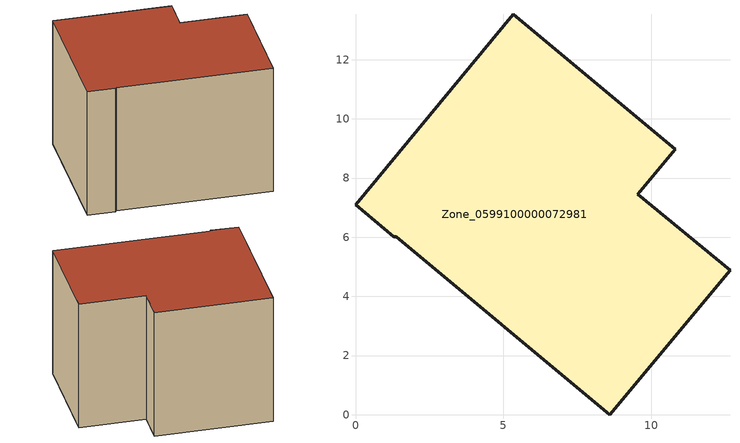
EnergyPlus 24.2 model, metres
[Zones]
Zone_0599100000072981
 floor ground (C_G): 0,7.1 5.34,13.54 10.81,8.98 9.54,7.46 12.66,4.88 8.6,0 1.37,6.02 1.3,6.01 z0
 wall outside (C_F): 5.34,13.54 0,7.1 1.3,6.01 1.37,6.02 8.6,0 12.66,4.88 9.54,7.46 10.81,8.98 5.34,13.54 z0:8.35
 roof outside (C_R): 10.81,8.98 5.34,13.54 0,7.1 1.3,6.01 1.37,6.02 8.6,0 12.66,4.88 9.54,7.46 z8.35
[BUILDING]
Pand.0599100000072981: North Axis=0; Terrain=City; Loads Convergence Tolerance Value=0.04; Temperature Convergence Tolerance Value=0.4; Solar Distribution=FullExterior; Maximum Number of Warmup Days=25; Minimum Number of Warmup Days=1
[Site:Location]
Rotterdam.The.Hague.AP_ZH_NLD Design_Conditions: Latitude=51.96; Longitude=4.45; Time Zone=1; Elevation=-4.5
[SITE:GROUNDTEMPERATURE:BUILDINGSURFACE]
18, 18, 18, 18, 18, 18, 18, 18, 18, 18, 18, 18
[MATERIAL] Thermal Absorptance=0.9; Solar Absorptance=0.7; Visible Absorptance=0.7
Name | Roughness | Thickness | Conductivity | Density | Specific Heat
G.TC.1946-1964 | MediumSmooth | 0.15 | 1 | 540 | 1210
F.TC.1946-1964 | Rough | 0.3 | 0.857143 | 1920 | 840
R.TC.1946-1964 | MediumRough | 0.2 | 0.235294 | 1500 | 1000
[CONSTRUCTION]
C_G: G.TC.1946-1964
C_F: F.TC.1946-1964
C_R: R.TC.1946-1964
[ZONE]
Zone_0599100000072981: Type=1; Multiplier=1; Ceiling Height=Autocalculate; Volume=Autocalculate; Floor Area=autocalculate; Part of Total Floor Area=Yes
[ZONEINFILTRATION:DESIGNFLOWRATE]
Infil_Zone_0599100000072981: Zone or ZoneList or Space or SpaceList=Zone_0599100000072981; Schedule=AlwaysOn; Design Flow Rate Calculation Method=Flow/Area; Flow Rate per Floor Area=0.003; Constant Term Coefficient=1; Temperature Term Coefficient=0; Velocity Term Coefficient=0; Velocity Squared Term Coefficient=0
[HVACTEMPLATE:ZONE:IDEALLOADSAIRSYSTEM]
Zone_0599100000072981: Maximum Heating Supply Air Temperature=50; Minimum Cooling Supply Air Temperature=13; Maximum Heating Supply Air Humidity Ratio=0.0156; Minimum Cooling Supply Air Humidity Ratio=0.0077; Heating Limit=NoLimit; Cooling Limit=NoLimit; Dehumidification Control Type=ConstantSensibleHeatRatio; Cooling Sensible Heat Ratio=0.7; Dehumidification Setpoint=60; Humidification Control Type=None; Humidification Setpoint=30; Outdoor Air Method=None; Outdoor Air Flow Rate per Person=0.00944; Outdoor Air Flow Rate per Zone Floor Area=0; Outdoor Air Flow Rate per Zone=0; Demand Controlled Ventilation Type=None; Outdoor Air Economizer Type=NoEconomizer; Heat Recovery Type=None; Sensible Heat Recovery Effectiveness=0.7; Latent Heat Recovery Effectiveness=0.65
[ZONECONTROL:THERMOSTAT]
ThermostatControl_Zone_0599100000072981: Zone or ZoneList=Zone_0599100000072981; Control Type Schedule=DualSetpointControlType; Control 1=Thermostat_Zone_0599100000072981; Temperature Difference Between Cutout And Setpoint=0
[THERMOSTATSETPOINT:DUALSETPOINT]
Thermostat_Zone_0599100000072981: Heating Setpoint Temperature Schedule=HeatingSetpoint_Zone_0599100000072981; Cooling Setpoint Temperature Schedule=CoolingSetpoint_Zone_0599100000072981
[SCHEDULE:COMPACT]
HeatingSetpoint_Zone_0599100000072981: Through: 12/31, For: AllDays, Until: 24:00, 21
CoolingSetpoint_Zone_0599100000072981: Through: 12/31, For: AllDays, Until: 24:00, 24
DualSetpointControlType: Through: 12/31, For: AllDays, Until: 24:00, 4
AlwaysOn: Through: 12/31, For: AllDays, Until: 24:00, 1
